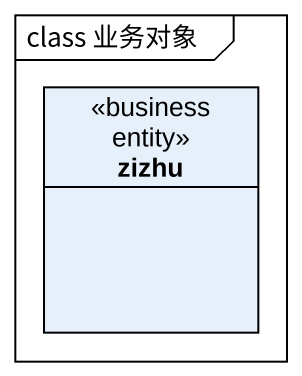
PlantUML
@startuml
mainframe class 业务对象
hide circle
hide empty members
class zizhu <<business entity>>
@enduml
